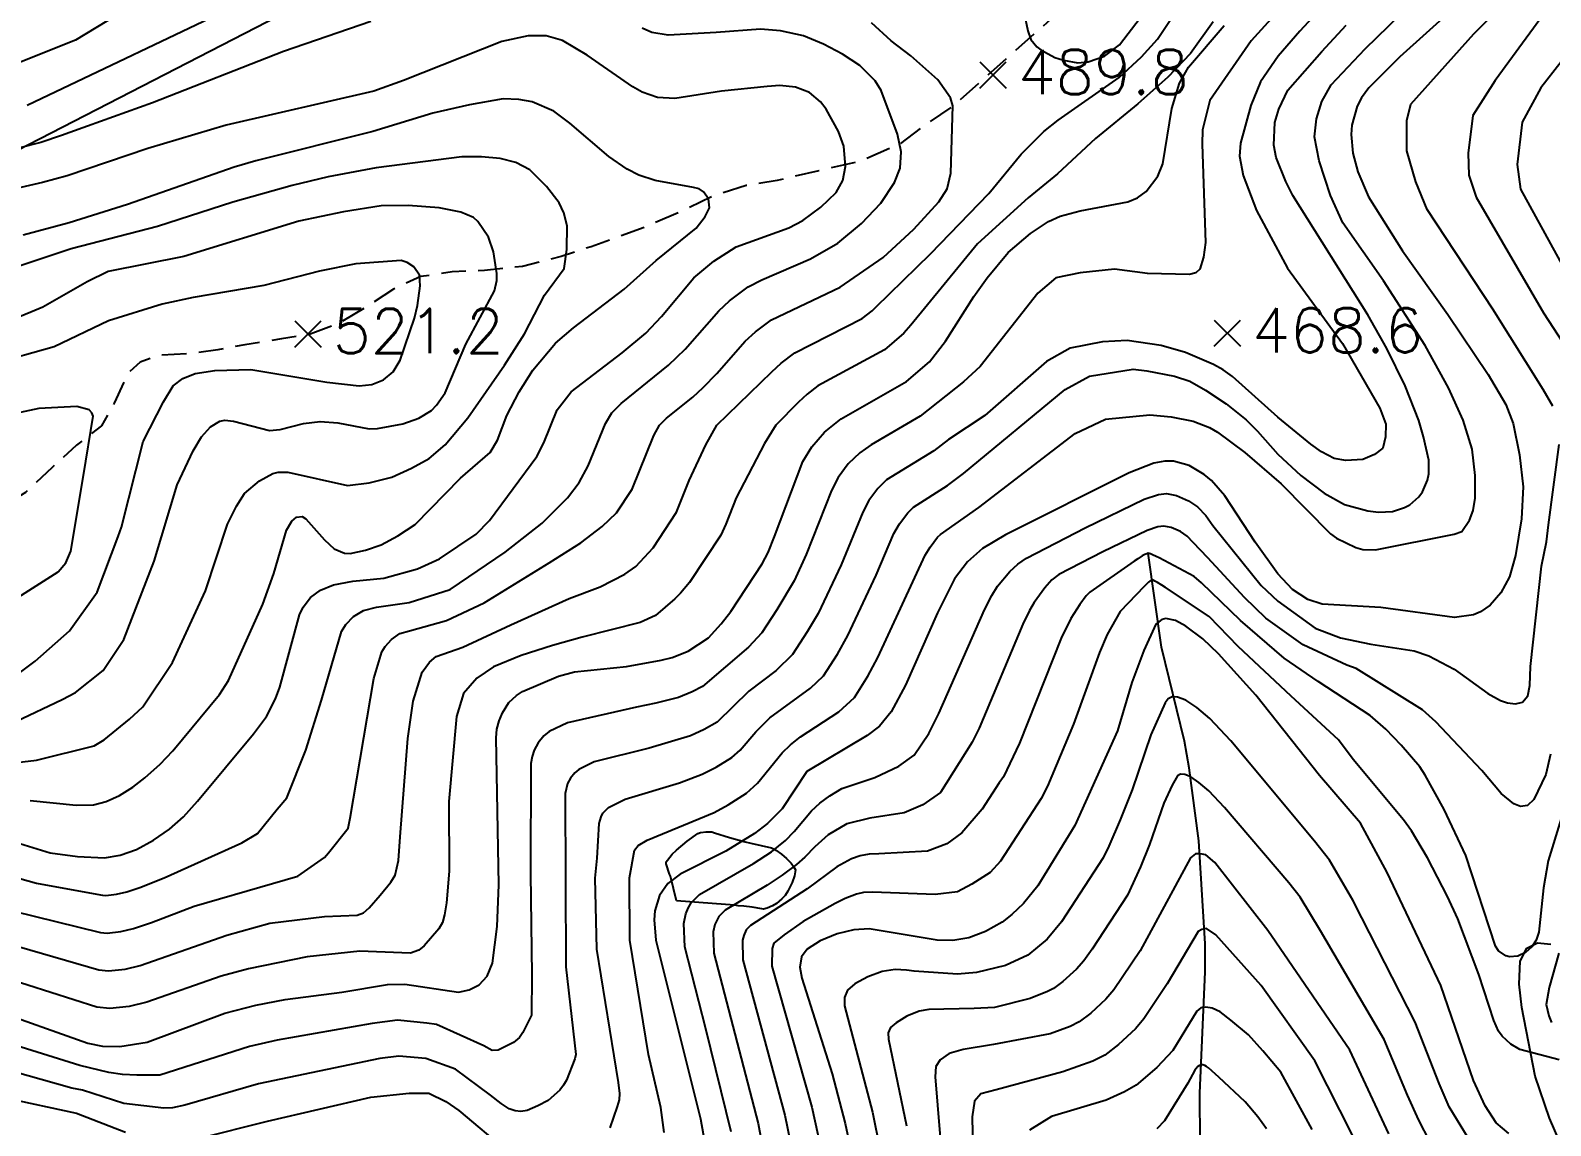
# Model space of a CAD drawing. Extents: x 197794 to 200030, y 561152 to 563931.
# Drawn here: x 199162.8 to 199471.2, y 562593.4 to 562815.6 of the extents above; entities that cross this region are included whole.
import ezdxf

# ---------------------------------------------------------------- set-up
doc = ezdxf.new("R2010")
doc.units = 0
doc.linetypes.add('5M2P5', pattern=[7.5, 5, -2.5])
for name, color, linetype in [('A0023119', 1, '5M2P5'), ('E0022112', 5, 'CONTINUOUS'), ('F0017111', 30, 'CONTINUOUS'), ('F0017114', 7, 'CONTINUOUS'), ('F0027132', 7, 'CONTINUOUS'), ('F0027217', 7, 'CONTINUOUS'), ('G0018112', 7, 'G0018112'), ('G0037213', 32, 'CONTINUOUS')]:
    doc.layers.add(name, color=color, linetype=linetype)
doc.styles.add('NGSW', font='romans.shx', dxfattribs={"bigfont": 'ngsw.shx'})
doc.linetypes.add('G0018112', pattern='A,25,0,[131,ltypeshp.shx,S=1.768,R=90,X=1.768,Y=-1.768],-6.75,[133,ltypeshp.shx,S=0.75,R=0,X=0,Y=0],-8.75,0,[131,ltypeshp.shx,S=1.768,R=270,X=-1.768,Y=1.768]', length=40.5)

# ---------------------------------------------------------------- blocks, each defined once
blk = doc.blocks.new('F0027217')
at = {"layer": 'F0027217'}
for p, q in [((-2.652, 2.652), (2.652, -2.652)), ((-2.652, -2.652), (2.652, 2.652))]:
    blk.add_line(p, q, dxfattribs=at)

msp = doc.modelspace()

# ---------------------------------------------------------------- linework, layer by layer
at = {"layer": 'A0023119', "flags": 128}
msp.add_lwpolyline([(199467.62, 562941.09), (199461.07, 562936.21), (199454.45, 562933.47), (199447.81, 562928.59), (199441.9, 562923.45), (199436.11, 562919.13), (199431.51, 562914.9), (199427.64, 562910.78), (199424.11, 562906.54), (199420.65, 562900.51), (199412.88, 562886.93), (199407.67, 562879.46), (199400.83, 562870.55), (199396.38, 562863.63), (199393.76, 562858.97), (199390.78, 562852.5), (199388.46, 562846.66), (199385.44, 562841.97), (199381.89, 562834.65), (199378.19, 562828.83), (199374.54, 562823.53), (199369.75, 562817.79), (199362.41, 562811.25), (199349.99, 562800.23), (199344.26, 562796.32), (199339.12, 562792.49), (199331.4, 562789.09), (199322.74, 562787.09), (199314.32, 562785.13), (199308.01, 562784.11), (199301.33, 562781.99), (199295.14, 562778.95), (199287.75, 562775.73), (199276.57, 562771.69), (199270.53, 562769.69), (199262.68, 562767.69), (199254.94, 562766.88), (199248.43, 562766.57), (199242.02, 562765.62), (199236.5, 562763.09), (199231.78, 562759.92), (199225.59, 562756.24), (199219.62, 562753.97), (199213.75, 562752.99), (199206.32, 562751.77), (199200.9, 562750.76), (199195.22, 562750.01), (199188.92, 562749.62), (199185.14, 562748.28), (199182.5, 562745.86), (199179.87, 562739.92), (199177.24, 562735.37), (199172.22, 562731.4), (199167.29, 562726.91), (199161.83, 562721.79), (199155.2, 562717.75), (199149.66, 562714.55), (199144.89, 562712.38), (199139.85, 562706.62), (199134.15, 562702), (199128.96, 562698.3), (199124.18, 562694.48), (199111.57, 562686.15), (199106.75, 562683.95), (199099.59, 562681.25), (199094.68, 562679.48), (199088.49, 562676.92), (199081.29, 562674.23), (199076.19, 562672.2), (199070.18, 562670.59), (199064.43, 562670.1), (199059.55, 562671.21), (199054.81, 562673.68), (199048.77, 562676.67), (199043.37, 562678.59), (199038.37, 562681.22), (199032.3, 562684.24), (199025.69, 562687.8), (199020.29, 562690.2), (199013.45, 562691.89), (199008.59, 562691.19), (199002.12, 562689.3), (198993.32, 562680.83), (198991.15, 562674.84), (198988.41, 562670.22), (198985.79, 562665.87), (198983.26, 562661.6), (198980.2, 562660.71), (198978.02, 562664.68), (198974.77, 562671.54), (198971.78, 562677.58), (198967.95, 562681.79)], dxfattribs=at)
at = {"layer": 'E0022112', "flags": 128}
msp.add_lwpolyline([(199379.83, 562465.55), (199388.94, 562495.97), (199393.91, 562514.98), (199396.66, 562526.67), (199399.74, 562545.78), (199400.71, 562557.56), (199401.09, 562568.25), (199400.11, 562589.91), (199400.07, 562599.96), (199401.16, 562624.56), (199401.13, 562630.21), (199399.85, 562651.13), (199397.9, 562665.97), (199396.92, 562671.33), (199392.27, 562690.46), (199389.55, 562709.51)], dxfattribs=at)
at = {"layer": 'F0017111'}
for points, elevation in [([(199440.24, 562836.94), (199420.36, 562815.43), (199415.95, 562810.37), (199412.34, 562805.12), (199410.41, 562800.31), (199408.28, 562792.69), (199408.09, 562790.08), (199408.82, 562786.14), (199411.56, 562779.05), (199417.82, 562767.32), (199429, 562752.05), (199436.58, 562738.91), (199437.77, 562735.71), (199437.72, 562733.11), (199437.2, 562730.83), (199435.5, 562729.51), (199433.08, 562728.54), (199429.64, 562728.3), (199427.31, 562728.73), (199424.73, 562730.09), (199422.58, 562731.64), (199415.9, 562737.1), (199406.66, 562745.33), (199404.78, 562746.72), (199402.8, 562747.81), (199397.17, 562750.19), (199392.2, 562751.66), (199385.29, 562752.63), (199380.32, 562752.39), (199373.74, 562751.1), (199368.93, 562748.36), (199356.44, 562737.46), (199349.05, 562732.54), (199346.1, 562730.26), (199336.53, 562724.35), (199334.75, 562722.64), (199332.9, 562720.16), (199331.67, 562717.83), (199327.32, 562707.12), (199322.61, 562697.24), (199320.42, 562693.53), (199317.46, 562688.96), (199314.14, 562685.72), (199308.59, 562681.49), (199302.16, 562675.23), (199299.5, 562673.73), (199296.71, 562672.45), (199288.33, 562669.92), (199277.17, 562667.15), (199274.09, 562665.61), (199273.25, 562664.93), (199272.4, 562663.88), (199271.82, 562662.78), (199271.3, 562660.74), (199271.47, 562625.57), (199273.45, 562607.81), (199273.31, 562606.89), (199271.58, 562602.6), (199270.99, 562601.56), (199270.26, 562600.55), (199267.87, 562598.48), (199265.77, 562597.36), (199263.59, 562596.43), (199262.33, 562596.21), (199261.17, 562596.32), (199259.95, 562596.76), (199258.34, 562597.84), (199256.16, 562599.5), (199249.1, 562604.79), (199243.06, 562606.96), (199237.57, 562607.47), (199233.73, 562606.99), (199209.09, 562601.83), (199194.15, 562597.49), (199191.7, 562596.93), (199189.93, 562596.92), (199181.83, 562597.86), (199173.44, 562600.52), (199171.25, 562600.95), (199156.12, 562605.18)], 465), ([(199291.4, 562591.94), (199290.73, 562597.03), (199288.19, 562607.77), (199284.42, 562630.95), (199284.36, 562643.65), (199285.35, 562649.24), (199286.11, 562650.18), (199287.96, 562651.27), (199301.53, 562656.86), (199304.4, 562658.47), (199308.09, 562660.83), (199310.33, 562662.84), (199315.3, 562668.99), (199317.01, 562670.63), (199319.07, 562672.25), (199326.83, 562677.3), (199330.01, 562680.23), (199332.74, 562684.52), (199334.73, 562688.33), (199344.32, 562709.11), (199345.38, 562710.75), (199346.86, 562712.72), (199347.45, 562713.29), (199355.21, 562718.75), (199374.77, 562733.76), (199380.95, 562736.68), (199389.94, 562737.57), (199394.23, 562737.18), (199398.73, 562736.32), (199401.98, 562735.01), (199403.62, 562734.06), (199409.15, 562729.9), (199416.53, 562723.54), (199426.53, 562713.42), (199427.77, 562712.54), (199431.68, 562710.67), (199433.14, 562710.25), (199435.69, 562710.18), (199451.66, 562713.35), (199453.18, 562713.91), (199454.77, 562716.2), (199455.46, 562718.15), (199455.89, 562720.63), (199455.91, 562725.25), (199455.26, 562730.63), (199453.44, 562736.49), (199450.46, 562743.05), (199445.77, 562751.67), (199437.31, 562764.79), (199429.03, 562776.53), (199426.57, 562782.09), (199424.23, 562789.1), (199423.32, 562794.01), (199423.7, 562797.64), (199424.79, 562801.18), (199426.66, 562804.52), (199433.6, 562811.84), (199452.78, 562830.57)], 455), ([(199489.82, 562830.39), (199469.21, 562803.93), (199465.4, 562796.97), (199464.4, 562788.35), (199465.07, 562783.38), (199476.14, 562763.24)], 435), ([(199421.95, 562826.16), (199410.46, 562813.48), (199402.09, 562801.34), (199400.57, 562795.39), (199400.53, 562792.51), (199401.23, 562772.53), (199400.79, 562769.53), (199400.03, 562767.15), (199399.27, 562766.39), (199397.97, 562766.07), (199389.44, 562766.27), (199382.76, 562767.15), (199375.8, 562766.41), (199370.82, 562765.38), (199367.21, 562762.28), (199355.52, 562747.35), (199352.11, 562744.24), (199343.32, 562737.31), (199333.41, 562731.47), (199331.07, 562729.88), (199328.69, 562727.6), (199326.66, 562724.87), (199325.34, 562722.19), (199320.23, 562709.2), (199317.74, 562703.91), (199314.25, 562698.03), (199311.18, 562693.33), (199308.52, 562690.42), (199299.2, 562682.43), (199297.06, 562681.35), (199294.3, 562680.25), (199289.68, 562679.06), (199285.82, 562678.23), (199271.76, 562675.06), (199268.08, 562673.32), (199266.96, 562672.42), (199265.83, 562671.01), (199265.06, 562669.55), (199264.6, 562668.22), (199264.35, 562666.83), (199264.29, 562644.53), (199264.55, 562623.91), (199264.47, 562615.75), (199262.73, 562612.27), (199262.07, 562611.24), (199260.87, 562610.21), (199257.73, 562608.65), (199256.52, 562608.6), (199254.84, 562609.52), (199245.21, 562613.89), (199243.25, 562614.17), (199237.3, 562614.75), (199232.19, 562614.1), (199212.87, 562610.68), (199207.27, 562609.41), (199189.13, 562603.62), (199184.47, 562603.62), (199181.53, 562603.7), (199178.79, 562604.16), (199172.87, 562605.53), (199154.41, 562611.33)], 470), ([(199160.63, 562629.6), (199176.72, 562624.96), (199178.66, 562624.76), (199182.04, 562625.1), (199185.13, 562625.87), (199202.7, 562631.99), (199211.4, 562634.4), (199222.49, 562635.76), (199229.15, 562636.06), (199230.42, 562636.51), (199231.56, 562637.57), (199233.78, 562640.09), (199235.93, 562642.74), (199236.86, 562644.14), (199237.48, 562647.16), (199237.87, 562651.94), (199239.41, 562671.91), (199240.52, 562679.48), (199242.31, 562685.38), (199243.83, 562687.38), (199245.14, 562688.51), (199250.59, 562690.45), (199260.33, 562694.99), (199272.1, 562700.29), (199278.41, 562702.67), (199283.44, 562705.25), (199285.64, 562706.8), (199289.15, 562710.6), (199293.91, 562717.85), (199296.47, 562724.26), (199299.87, 562731.47), (199302.07, 562735.47), (199313.25, 562746.33), (199315.15, 562748.07), (199317.89, 562750.16), (199331.57, 562757.12), (199333.6, 562758.64), (199334.35, 562759.42), (199345.41, 562770.26), (199357.25, 562782.51), (199363.83, 562790.43), (199368.44, 562795.09), (199371.29, 562797.33), (199383.69, 562805.99), (199388.21, 562810.22), (199391.45, 562813.82), (199396.77, 562821.8)], 485), ([(199471.65, 562739.34), (199469.69, 562742.69), (199459.45, 562758.98), (199446.17, 562779.23), (199443.84, 562784.87), (199442.02, 562791.17), (199442.02, 562797.3), (199442.85, 562800.61), (199455.62, 562814.87), (199463.74, 562822.99)], 445), ([(199472.53, 562822.66), (199459.93, 562805.42), (199455.45, 562798.29), (199454.46, 562790.67), (199454.62, 562786.19), (199456.11, 562781.72), (199469.74, 562758.26), (199478.63, 562744.64)], 440), ([(199180.61, 562818.81), (199172, 562813.6), (199154.16, 562806.5)], 485), ([(199206.5, 562821.46), (199162.17, 562800.33)], 490), ([(199231.89, 562817.35), (199214.19, 562811.26), (199187.64, 562800.91), (199169.16, 562794.24), (199164.97, 562792.86), (199143.06, 562787.25)], 495), ([(199154.74, 562638.02), (199177.1, 562632.55), (199178.39, 562632.42), (199181.18, 562632.72), (199183.79, 562633.34), (199187.41, 562634.57), (199196.08, 562637.87), (199211.94, 562642.46), (199217.12, 562644), (199222.49, 562647.78), (199223.33, 562648.73), (199227.28, 562653.72), (199227.69, 562655.73), (199232.53, 562684.07), (199234.14, 562689.51), (199234.8, 562690.56), (199236.12, 562692), (199237.77, 562693.18), (199239.74, 562693.72), (199247.23, 562695.86), (199254.92, 562699.43), (199268.06, 562707.57), (199274.52, 562711.57), (199278.8, 562714.93), (199281.76, 562717.69), (199284.93, 562722.52), (199289.33, 562733.4), (199290.46, 562735.48), (199291.87, 562736.9), (199297.2, 562741.19), (199299.33, 562743.12), (199302.09, 562745.94), (199307.86, 562752.49), (199309.91, 562754.4), (199313.18, 562756.85), (199327.08, 562763.5), (199335.85, 562769.48), (199342.05, 562775.26), (199347.12, 562780.82), (199348.77, 562783.43), (199349.55, 562786.62), (199349.95, 562800.29), (199349.5, 562801.87), (199346.91, 562805.51), (199341.46, 562810.41), (199337.47, 562813.49), (199333.46, 562817.13)], 490), ([(199156.06, 562644.75), (199164.08, 562642.57), (199166.63, 562642.1), (199177.47, 562640.14), (199178.12, 562640.07), (199180.33, 562640.34), (199182.44, 562640.82), (199185.07, 562641.68), (199189.96, 562643.65), (199205.71, 562650.7), (199208.88, 562652.62), (199212.9, 562657.54), (199214.83, 562659.85), (199218.72, 562669.54), (199221.88, 562679.68), (199225.98, 562693.64), (199226.86, 562695.04), (199228.4, 562696.62), (199230.39, 562697.85), (199233.02, 562698.57), (199239.65, 562699.51), (199247.99, 562702.14), (199259.12, 562709.7), (199266.64, 562715.57), (199271.8, 562720.73), (199274.13, 562723.82), (199275.95, 562727.19), (199279.52, 562735.81), (199280.78, 562737.95), (199282.66, 562739.84), (199292.3, 562747.64), (199295.67, 562750.89), (199302.48, 562758.65), (199304.68, 562760.73), (199308.47, 562763.53), (199311.22, 562764.97), (199321.06, 562769.23), (199326.63, 562772.37), (199331.41, 562776.37), (199335.38, 562780.52), (199338.13, 562784.7), (199339.28, 562787.61), (199339.47, 562790.93), (199338.71, 562794.55), (199335.4, 562803.39), (199334.21, 562805.31), (199331.06, 562808.43), (199327.56, 562810.74), (199323.72, 562812.76), (199319.63, 562814.46), (199314.98, 562815.49), (199310.93, 562815.82), (199301.98, 562815.15), (199292.19, 562814.64), (199288.92, 562815.15), (199286.92, 562816.02)], 495), ([(199402.73, 562817.29), (199398.16, 562810.88), (199393.55, 562806.07), (199387.45, 562800.7), (199378.89, 562793.67), (199371.21, 562786.48), (199365.22, 562781.6), (199354.96, 562772.26), (199341.43, 562755.77), (199339.99, 562754.11), (199336.06, 562750.74), (199322.59, 562743.48), (199320.38, 562741.74), (199318.64, 562740.17), (199314.07, 562735.47), (199311.75, 562731.73), (199306, 562720.76), (199303.91, 562715.4), (199302.9, 562713.18), (199296.55, 562703.52), (199294.73, 562701.38), (199293.53, 562700.26), (199289.64, 562696.86), (199286.54, 562695.45), (199274.8, 562692.48), (199268.75, 562690.78), (199262.39, 562688.71), (199256.76, 562686.44), (199253.4, 562684.17), (199250.7, 562681.03), (199249.29, 562676.37), (199247.69, 562659.13), (199247.78, 562644.97), (199247.26, 562638.58), (199246.86, 562636.09), (199246.44, 562634.56), (199245.68, 562633.27), (199242.69, 562629.8), (199241.65, 562628.96), (199239.96, 562628.36), (199238.21, 562628.39), (199229.67, 562628.76), (199218.98, 562627.59), (199207.12, 562625.19), (199201.57, 562623.65), (199186.48, 562618.4), (199182.9, 562617.49), (199178.93, 562617.11), (199176.34, 562617.38), (199157.63, 562623.35)], 480), ([(199280.44, 562592.93), (199281.95, 562597.23), (199282.32, 562598.61), (199282.42, 562599.88), (199282.13, 562602.13), (199277.75, 562629.16), (199277.4, 562643.59), (199277.8, 562647.61), (199278.24, 562654.65), (199278.59, 562656.01), (199278.97, 562656.74), (199280.1, 562657.89), (199283.5, 562659.62), (199294.49, 562662.89), (199299.12, 562664.66), (199301.95, 562666.1), (199305.12, 562668.03), (199306.81, 562669.54), (199310.02, 562673.26), (199312.8, 562676.06), (199321.11, 562682.09), (199323.73, 562684.6), (199326.58, 562689.02), (199328.67, 562692.78), (199334.41, 562705.03), (199337.99, 562713.47), (199339.14, 562715.46), (199340.8, 562717.68), (199341.99, 562718.82), (199348.88, 562723.21), (199352.13, 562725.65), (199372.71, 562742.69), (199377.69, 562745.44), (199386.53, 562746.81), (199389.3, 562746.52), (199394.89, 562745.43), (199398.03, 562744.37), (199401.2, 562742.59), (199405.39, 562739.83), (199409.45, 562736.58), (199411.77, 562734.29), (199415.84, 562729.6), (199420.51, 562725.25), (199425.28, 562721.66), (199429.4, 562719.36), (199434.15, 562718.06), (199436.28, 562717.82), (199439.14, 562717.99), (199441.56, 562718.74), (199442.64, 562719.33), (199444.5, 562720.94), (199445.24, 562721.94), (199446.23, 562724.31), (199446.48, 562725.63), (199446.51, 562728.4), (199445.45, 562733.11), (199444.44, 562736.4), (199441.67, 562743.44), (199437.99, 562751.02), (199434.15, 562757.84), (199418.92, 562782.06), (199417.49, 562784.91), (199415.53, 562789.79), (199415.04, 562792.28), (199415.27, 562796.9), (199416.05, 562799.57), (199417.92, 562803.43), (199424.78, 562811.26), (199429.72, 562816.61)], 460), ([(199162.81, 562659.33), (199172.16, 562658.38), (199175.64, 562658.46), (199178.25, 562659.13), (199180.93, 562660.35), (199183.61, 562662.01), (199186.06, 562663.92), (199189.14, 562666.7), (199191.73, 562669.4), (199201.23, 562680.83), (199203, 562683.67), (199210, 562699.14), (199212.25, 562705.4), (199214.81, 562714.14), (199215.87, 562715.97), (199216.85, 562716.84), (199217.97, 562716.93), (199218.74, 562716.46), (199222.5, 562712.21), (199224.48, 562710.41), (199226.57, 562709.5), (199227.68, 562709.41), (199230.83, 562710.08), (199233.97, 562711.18), (199237.41, 562713.01), (199240.86, 562715.32), (199250.08, 562724.74), (199256.1, 562729.93), (199257.58, 562732.45), (199259.49, 562737.43), (199261.98, 562742.27), (199264.78, 562746.61), (199269.38, 562752.12), (199273.03, 562755.24), (199283.27, 562763.04), (199289.79, 562768.91), (199297.89, 562775.43), (199299.71, 562777.79), (199300.58, 562779.55), (199300.41, 562781.4), (199299.41, 562782.82), (199298.49, 562783.43), (199297.34, 562783.73), (199289.58, 562785.15), (199286.25, 562786.23), (199283.9, 562787.43), (199280.2, 562789.97), (199272.28, 562796.78), (199269.03, 562799.19), (199264.65, 562801.06), (199261.9, 562801.58), (199258.75, 562801.67), (199251.9, 562800.48), (199244.47, 562798.78), (199232.28, 562795.03), (199208.59, 562789.12), (199204.16, 562787.82), (199182.53, 562780.23), (199170.7, 562776.56), (199161.39, 562774.02)], 505), ([(199155.52, 562666.47), (199164.12, 562667.49), (199175.78, 562670.39), (199177.79, 562671.63), (199182.95, 562675.8), (199185.66, 562678.31), (199191.68, 562687.34), (199198.37, 562701.86), (199202.86, 562715.41), (199204.67, 562719.04), (199206.26, 562721.62), (199209.34, 562724.2), (199212.05, 562725.68), (199213.08, 562725.92), (199215.06, 562725.91), (199227.2, 562723.26), (199231.57, 562723.75), (199236.18, 562724.95), (199240.17, 562726.75), (199243.75, 562728.72), (199246.95, 562731.49), (199251.59, 562736.95), (199259.02, 562747.65), (199263.07, 562754.01), (199267.12, 562761.82), (199271.13, 562767.23), (199271.65, 562771.09), (199271.71, 562775.95), (199271.07, 562778.58), (199270.08, 562780.57), (199267.54, 562783.93), (199264.13, 562787.27), (199261.34, 562788.76), (199258.12, 562789.6), (199254.34, 562789.94), (199250.33, 562789.9), (199233, 562787.66), (199223.25, 562785.88), (199215.97, 562784.13), (199203.93, 562780.73), (199188.62, 562775.79), (199171.14, 562771.26), (199148.08, 562763.59)], 510), ([(199159.9, 562675.35), (199169.28, 562679.81), (199171.97, 562681.24), (199177.61, 562685.68), (199181.78, 562692), (199187.98, 562707.87), (199192.6, 562723.34), (199195.85, 562730.26), (199197.58, 562733.14), (199199.35, 562735.11), (199201.25, 562736.29), (199202.3, 562736.52), (199204.06, 562736.29), (199211.33, 562734.37), (199213.54, 562734.59), (199218.22, 562735.82), (199221.65, 562736.25), (199225.18, 562735.92), (199231.55, 562734.72), (199233.28, 562734.81), (199238.41, 562735.72), (199241.66, 562736.87), (199244.19, 562738.46), (199245.25, 562739.5), (199246.97, 562742.02), (199251.14, 562751.94), (199256.97, 562762.76), (199257.43, 562764.83), (199257.43, 562766.26), (199256.81, 562770.65), (199255.77, 562773.61), (199253.6, 562776.8), (199252.74, 562777.63), (199250.16, 562778.66), (199245.73, 562779.58), (199239.48, 562780.07), (199233.99, 562780), (199226.36, 562778.77), (199217.28, 562776.88), (199194, 562769.72), (199178.65, 562766.63), (199174.34, 562764.58), (199165.37, 562759.45), (199159.37, 562756.94)], 515), ([(199157.42, 562682.78), (199163.83, 562687.59), (199170.77, 562693.73), (199176.38, 562701.61), (199180.66, 562712.86), (199181.35, 562714.77), (199185.73, 562732.14), (199189.87, 562740.18), (199191.8, 562743.43), (199193.78, 562744.91), (199196.29, 562745.94), (199200.26, 562746.6), (199207.59, 562746.79), (199223, 562744.21), (199229.53, 562743.46), (199232.08, 562743.75), (199234.45, 562744.67), (199236.4, 562746.3), (199237.84, 562748.66), (199240.75, 562757.18), (199241.4, 562759.74), (199241.91, 562763.74), (199241.77, 562765.89), (199240.62, 562767.62), (199239.29, 562768.46), (199238.06, 562768.86), (199228.89, 562768.23), (199221.47, 562766.72), (199210.18, 562763.83), (199195.84, 562761.37), (199189.56, 562760.02), (199178.72, 562756.64), (199167.66, 562751.37), (199155.11, 562747.82)], 520), ([(199304.99, 562592.06), (199299.88, 562612.98), (199295.61, 562629.64), (199295.39, 562634.34), (199295.82, 562636.3), (199296.27, 562637.49), (199296.87, 562638.53), (199298.57, 562640.26), (199309.55, 562646.51), (199313.18, 562648.91), (199316.03, 562651.23), (199317.78, 562653.01), (199321.25, 562657.23), (199322.95, 562658.76), (199325.01, 562660.26), (199327.43, 562661.74), (199334.1, 562663.99), (199338.97, 562666.26), (199342.11, 562668.54), (199345.06, 562672.93), (199347.08, 562677), (199356.36, 562697.99), (199357.85, 562700.89), (199359.03, 562702.78), (199361.54, 562705.78), (199363.11, 562707.27), (199364.87, 562708.51), (199376.76, 562714.65), (199388.79, 562720.45), (199391.69, 562721.41), (199393.3, 562721.58), (199395.29, 562721.22), (199397.78, 562720.13), (199399.57, 562718.9), (199401.24, 562717.18), (199402.67, 562715.15), (199412.46, 562702.91), (199415.85, 562699.74), (199423.45, 562694.31), (199428.59, 562692.32), (199434.73, 562691.05), (199443.51, 562689.7), (199446.47, 562688.69), (199451.66, 562686), (199458.5, 562681), (199461.01, 562679.6), (199462.48, 562679.13), (199464.06, 562678.94), (199465.49, 562679.28), (199466.57, 562680.58), (199467.02, 562682.64), (199467.12, 562686.49), (199469.35, 562706.88), (199470.35, 562711.83), (199470.76, 562715.28), (199472.95, 562731.52)], 445), ([(199471.21, 562668.69), (199470.26, 562664.62), (199467.8, 562659.5), (199466.51, 562658.29), (199465.09, 562658.12), (199463.71, 562658.66), (199461.19, 562660.71), (199457.28, 562665.4), (199447.95, 562675.28), (199445.22, 562677.72), (199431.76, 562686.08), (199429.86, 562686.81), (199421.03, 562690.89), (199413.46, 562696.31), (199409.09, 562700.53), (199401.68, 562708.57), (199398.72, 562711.66), (199397.47, 562712.96), (199396.13, 562713.88), (199394.26, 562714.69), (199392.76, 562714.97), (199391.56, 562714.84), (199389.39, 562714.12), (199380.36, 562709.77), (199371.44, 562705.16), (199370.05, 562704.06), (199368.64, 562702.44), (199366.45, 562699.52), (199365.48, 562697.9), (199364.14, 562695.12), (199355.26, 562673.98), (199353.9, 562671.13), (199347.42, 562660.96), (199343.85, 562658.46), (199340.05, 562656.84), (199333.12, 562655.76), (199328.43, 562654.61), (199324.67, 562652.33), (199321.97, 562649.93), (199319.95, 562647.8), (199318.21, 562646.31), (199315.31, 562644.19), (199312.26, 562642.17), (199303.74, 562637.1), (199302.46, 562635.8), (199301.68, 562634.13), (199301.36, 562632.66), (199301.49, 562628.33), (199310.44, 562593.75), (199311.79, 562586.39)], 440), ([(199476.24, 562665.15), (199470.73, 562647.11), (199469.78, 562641.6), (199468.78, 562632.62), (199468.25, 562630.98), (199467.4, 562629.62), (199466.14, 562628.47), (199464.58, 562627.75), (199462.89, 562627.61), (199462.09, 562627.79), (199460.66, 562628.84), (199460.04, 562629.76), (199453.99, 562648.14), (199449.59, 562657.46), (199445.77, 562664.45), (199444.67, 562666.17), (199440.89, 562670.56), (199437.8, 562673.77), (199434.62, 562676.58), (199424.02, 562683.47), (199417.17, 562688.18), (199408.29, 562695.84), (199400.36, 562703.51), (199398.9, 562704.77), (199391.79, 562708.56), (199391.18, 562708.85), (199390.46, 562709.19), (199390.04, 562709.36), (199389.75, 562709.45), (199389.55, 562709.51), (199389.29, 562709.39), (199388.92, 562709.23), (199388.38, 562708.93), (199387.47, 562708.35), (199386.7, 562707.86), (199377.75, 562701.57), (199376.98, 562700.86), (199375.74, 562699.1), (199373.87, 562696.26), (199371.91, 562692.24), (199363.44, 562670.97), (199360.26, 562664.13), (199359.32, 562662.89), (199355.87, 562657.55), (199351.75, 562652.73), (199348.72, 562650.56), (199344.82, 562649.04), (199334.93, 562648.5), (199333, 562648.43), (199331.17, 562648.09), (199329.43, 562647.47), (199326.39, 562645.89), (199320.39, 562641.39), (199308.91, 562633.94), (199308.06, 562633.08), (199307.54, 562631.96), (199307.32, 562630.98), (199307.37, 562627.02), (199315.88, 562595.44), (199317.5, 562587.58)], 435), ([(199472.95, 562606.69), (199464.94, 562608.79), (199463.11, 562609.85), (199461.39, 562611.47), (199460.62, 562612.53), (199459.68, 562614.66), (199456.61, 562624.03), (199452.36, 562635.28), (199450.32, 562639.85), (199446.23, 562647.72), (199442.98, 562653.17), (199441.33, 562655.4), (199431.17, 562667.61), (199428.18, 562671.6), (199418.6, 562680.47), (199407.85, 562690.55), (199401.93, 562696.64), (199393.12, 562702.57), (199392.37, 562703.03), (199391.47, 562703.58), (199390.94, 562703.85), (199390.58, 562704), (199390.32, 562704.11), (199390.17, 562704.01), (199389.96, 562703.86), (199389.66, 562703.6), (199389.16, 562703.13), (199388.74, 562702.72), (199383.92, 562697.65), (199381.28, 562693), (199379.69, 562689.36), (199374.42, 562674.81), (199369.12, 562662.21), (199367.87, 562659.73), (199359.61, 562647.03), (199357.49, 562644.7), (199353.81, 562642.33), (199350.89, 562640.81), (199346.34, 562640.27), (199333.67, 562640.71), (199331.86, 562640.63), (199330.43, 562640.34), (199328.12, 562639.46), (199326.11, 562638.43), (199319.58, 562634.74), (199315.72, 562632.06), (199313.66, 562630.35), (199313.29, 562629.3), (199313.24, 562625.72), (199321.33, 562597.13), (199323.21, 562588.77)], 430), ([(199456.05, 562588.28), (199450.62, 562597.17), (199448.59, 562601.88), (199443.75, 562614.37), (199432.94, 562635.48), (199431.09, 562639.12), (199426.32, 562647.18), (199423.29, 562651.08), (199406.34, 562671.4), (199402.06, 562675.95), (199399.42, 562678.19), (199397.19, 562679.69), (199395.55, 562680.3), (199394.45, 562680.38), (199393.65, 562679.94), (199393.05, 562679.13), (199390.12, 562672.65), (199386.32, 562661.49), (199383.9, 562655.39), (199381.61, 562650.06), (199380.43, 562647.71), (199371.99, 562634.67), (199369.06, 562631.2), (199365.17, 562627.91), (199360.63, 562625.87), (199354.75, 562624.44), (199350.88, 562624.06), (199342.08, 562624.66), (199340.56, 562624.88), (199338.25, 562625.05), (199335.64, 562624.63), (199332.7, 562623.55), (199330.07, 562622.13), (199328.56, 562620.83), (199327.97, 562619.37), (199328, 562617.64), (199333.66, 562596.05), (199335.24, 562588.37)], 420), ([(199446.72, 562590.14), (199444.5, 562594.43), (199442.16, 562599.52), (199437.46, 562610.81), (199424.55, 562632.89), (199420.38, 562639.68), (199418.1, 562642.6), (199405.07, 562657.9), (199401.86, 562661.31), (199399.88, 562662.99), (199398.2, 562664.12), (199396.98, 562664.57), (199396.15, 562664.63), (199395.55, 562664.31), (199394.46, 562662.41), (199392.78, 562658.81), (199389.81, 562650.42), (199387.99, 562645.85), (199385.39, 562640.09), (199378.24, 562629.15), (199376.51, 562626.8), (199375.03, 562625.12), (199372.26, 562622.6), (199370.37, 562621.16), (199369.16, 562620.55), (199365.62, 562619.12), (199358.43, 562617.34), (199354.3, 562617.09), (199345.06, 562616.9), (199343.11, 562616.58), (199340.65, 562615.54), (199338.43, 562614.24), (199337.3, 562613.26), (199336.86, 562612.17), (199336.88, 562610.87), (199340.55, 562593.28)], 415), ([(199438.39, 562591.69), (199430.49, 562608.63), (199413.87, 562632.91), (199403.1, 562646.75), (199401.3, 562648.28), (199400.11, 562648.48), (199399.18, 562648.48), (199398.18, 562647.68), (199387.92, 562628.85), (199382.6, 562620.93), (199381.01, 562619.04), (199377.92, 562616.19), (199375.56, 562614.41), (199373.75, 562613.49), (199369.67, 562611.97), (199358.23, 562609.84), (199352.03, 562608.8), (199349.19, 562607.97), (199347.39, 562606.67), (199346.48, 562605.32), (199346.35, 562603.25), (199347.88, 562585.2)], 410), ([(199436.07, 562581.39), (199423.39, 562606.49), (199412.5, 562621.76), (199403.32, 562632.09), (199401.38, 562633.38), (199400.43, 562633.17), (199399.7, 562632.71), (199393.45, 562622.1), (199388.68, 562615.05), (199386.98, 562612.96), (199383.58, 562609.78), (199380.76, 562607.66), (199378.33, 562606.43), (199372.27, 562604.29), (199358.74, 562600.6), (199355.61, 562599.81), (199354.36, 562598.28), (199353.89, 562595.12), (199354.28, 562574.94)], 405), ([(199472.84, 562628.35), (199470.88, 562621.39), (199470.27, 562617.91), (199470.81, 562615.62), (199471.41, 562614.28)], 430), ([(199413.56, 562592.68), (199411.82, 562595.14), (199409.23, 562598.19), (199403.91, 562603.16), (199401.81, 562605.08), (199401.43, 562605.35), (199401.04, 562605.58), (199400.64, 562605.67), (199400.32, 562605.68), (199400, 562605.56), (199399.64, 562605.34), (199399.33, 562604.97), (199399.02, 562604.59), (199397.62, 562601.95), (199392.86, 562594.31), (199391.36, 562592.73)], 395), ([(199196.97, 562590.72), (199210.92, 562594.26), (199231.93, 562599.1), (199239.71, 562599.97), (199243.67, 562599.97), (199247.13, 562598.24), (199249.72, 562596.39), (199259.53, 562588.16)], 460), ([(199157.83, 562599.02), (199172.18, 562595.88), (199182.13, 562592.02)], 460)]:
    msp.add_lwpolyline(points, dxfattribs=dict(at, elevation=elevation))
at = {"layer": 'F0017111', "elevation": 490, "flags": 128}
msp.add_lwpolyline([(199364.4, 562819.02), (199365.16, 562815.5), (199365.8, 562813.7), (199366.97, 562812.22), (199367.79, 562811.6), (199370.66, 562810.08), (199372.43, 562809.52), (199375.3, 562809), (199377.4, 562809.17), (199380.72, 562810.36), (199383.76, 562812.67), (199392.14, 562823.65)], dxfattribs=at)
at = {"layer": 'F0017114'}
for points, elevation in [([(199451.96, 562820.4), (199440.61, 562810.21), (199434.36, 562803.92), (199432.87, 562801.92), (199431.96, 562800.17), (199430.89, 562796.36), (199430.74, 562794.46), (199431.1, 562790.67), (199432.12, 562786.9), (199434.28, 562781.83), (199441.16, 562770.85), (199450.37, 562757.96), (199458.55, 562745.75), (199462.09, 562739.65), (199463.61, 562735.79), (199464.87, 562729.43), (199465.64, 562722.99), (199465.29, 562716.49), (199464.09, 562709.05), (199462.85, 562704.69), (199461.13, 562701.48), (199458.93, 562698.98), (199456.98, 562697.62), (199455.55, 562697.01), (199451.72, 562696.44), (199436.79, 562698.47), (199424.84, 562699.15), (199421.96, 562700.13), (199418.84, 562702.14), (199415.84, 562705.28), (199411.27, 562711.72), (199405.1, 562721.16), (199402.41, 562724.22), (199400.95, 562725.47), (199397.92, 562727.3), (199394.72, 562728.19), (199392.94, 562728.2), (199390.69, 562727.75), (199385.71, 562725.82), (199360.61, 562713.25), (199355.98, 562710.46), (199352.91, 562707.77), (199350.32, 562704.32), (199346.86, 562697.42), (199340.34, 562682.7), (199337.45, 562677.33), (199335.11, 562674.38), (199332.55, 562672.52), (199320.31, 562665.23), (199315.36, 562657.65), (199312.35, 562654.65), (199309.75, 562652.62), (199303.94, 562649.07), (199294.67, 562644.38), (199292.12, 562642.47), (199290.42, 562640.04), (199289.51, 562636.9), (199289.34, 562635.14), (199289.74, 562630.95), (199298.76, 562594.7), (199300.32, 562586.03)], 450), ([(199154.63, 562617.1), (199174.5, 562610.1), (199177.44, 562609.48), (199180.96, 562609.43), (199186.55, 562610.3), (199202.32, 562616.14), (199208.55, 562617.82), (199214.54, 562618.95), (199226.01, 562620.45), (199235.3, 562621.99), (199238.79, 562622.07), (199249.65, 562620.44), (199251.87, 562620.88), (199253.88, 562621.94), (199255.49, 562623.69), (199256.55, 562626.29), (199257.54, 562633.74), (199257.86, 562642.24), (199257.35, 562672.04), (199257.48, 562673.81), (199257.96, 562675.5), (199258.63, 562677.12), (199259.9, 562679.17), (199261.45, 562680.64), (199262.69, 562681.43), (199270, 562684.52), (199273.21, 562685.4), (199283.76, 562686.54), (199290.79, 562687.76), (199292.99, 562688.33), (199296.24, 562689.63), (199300.36, 562692.35), (199302.98, 562695.16), (199304.91, 562697.7), (199311.28, 562707.37), (199312.49, 562709.65), (199313.8, 562712.91), (199319.5, 562728.07), (199321.35, 562731.09), (199323.92, 562734.03), (199327.3, 562736.79), (199340.54, 562744.35), (199345.25, 562748.32), (199348.44, 562752.51), (199354.19, 562761.57), (199356.93, 562765.4), (199361.17, 562770.48), (199365.73, 562774.35), (199369.33, 562776.79), (199371.75, 562777.9), (199375.76, 562778.99), (199385.46, 562780.76), (199387.42, 562781.58), (199389.18, 562782.92), (199391.55, 562785.98), (199392.56, 562788.48), (199394.36, 562799.74), (199395.95, 562804.89), (199397.76, 562808.12), (199404.97, 562816.58)], 475), ([(199158.98, 562651.14), (199166.86, 562648.69), (199172.4, 562647.99), (199177.85, 562647.72), (199181.09, 562648.2), (199184.37, 562649.39), (199187.81, 562651.25), (199191.07, 562653.53), (199193.93, 562656.03), (199196.74, 562659.16), (199208.12, 562672.87), (199210.72, 562676.36), (199212.56, 562679.97), (199213.41, 562682.33), (199217.46, 562696.97), (199218.18, 562698.56), (199219.65, 562700.49), (199221.72, 562701.99), (199224.32, 562703.05), (199228.27, 562703.8), (199234.52, 562704.44), (199241.35, 562706.3), (199245.81, 562708.35), (199253.25, 562713.38), (199255.99, 562716.15), (199265.6, 562729.11), (199266.97, 562731.86), (199269.69, 562738.6), (199272.51, 562742.25), (199282.88, 562750.17), (199287.65, 562754.13), (199290.86, 562757.55), (199297.39, 562765.36), (199301.5, 562768.77), (199306.02, 562771.66), (199316.66, 562775.53), (199319.55, 562777.02), (199323.16, 562779.72), (199326.31, 562782.7), (199327.62, 562785.15), (199328.17, 562787.96), (199327.86, 562792.11), (199326.79, 562795.09), (199324.23, 562799.61), (199323.12, 562801.11), (199320.85, 562802.95), (199318.05, 562804.04), (199314.85, 562804.38), (199312.26, 562804.22), (199303, 562803.22), (199293.57, 562801.74), (199290.02, 562801.97), (199286.91, 562803.01), (199285.01, 562804.14), (199275.8, 562810.57), (199270.77, 562813.52), (199267.44, 562814.45), (199263.81, 562814.48), (199258.48, 562813.32), (199238.55, 562805.41), (199232.49, 562803.26), (199202.59, 562796.36), (199186.66, 562791.58), (199170.28, 562786.09), (199165.27, 562784.71), (199153.18, 562781.95)], 500), ([(199160.32, 562700.48), (199168.45, 562705.71), (199170.04, 562707.57), (199171.03, 562709.91), (199173.61, 562725.23), (199175.57, 562737.3), (199175.32, 562738.01), (199174.74, 562738.57), (199172.29, 562739.23), (199164.58, 562738.87), (199159.8, 562737.82)], 525), ([(199462.75, 562591.78), (199460.19, 562593.92), (199457.92, 562597.35), (199455.54, 562602.48), (199448.95, 562621.76), (199438.02, 562644.7), (199432.63, 562654.73), (199424.31, 562664.37), (199411.39, 562680.71), (199403.84, 562689.09), (199400.68, 562692.09), (199397.24, 562694.7), (199395.1, 562695.84), (199393.15, 562696.22), (199392.34, 562696.05), (199391.16, 562695.12), (199388.7, 562689.74), (199386.23, 562683.23), (199383.36, 562673.46), (199374.68, 562654.25), (199367.2, 562641.99), (199364.28, 562638.39), (199361.89, 562636.16), (199359.98, 562634.66), (199356.56, 562632.71), (199353.18, 562631.46), (199349.96, 562630.91), (199346.77, 562630.96), (199333, 562633.3), (199329.87, 562633.11), (199326.48, 562632.24), (199323.02, 562630.87), (199320.39, 562629.16), (199319.26, 562627.63), (199318.93, 562625.52), (199319.31, 562623.29), (199325.45, 562603.89), (199328.1, 562593.76), (199329.75, 562586.17)], 425), ([(199422.87, 562592.57), (199416.45, 562604.18), (199412.81, 562608.53), (199409.95, 562611.8), (199406.36, 562614.78), (199404.15, 562616.45), (199402.56, 562617.18), (199401.25, 562617.39), (199400.27, 562617.23), (199399.45, 562616.57), (199394.56, 562608.6), (199391.35, 562605.15), (199387.12, 562601.59), (199384.78, 562600.22), (199381.07, 562598.52), (199369.97, 562595.18), (199365.51, 562592.45)], 400)]:
    msp.add_lwpolyline(points, dxfattribs=dict(at, elevation=elevation))
at = {"layer": 'G0018112', "flags": 128}
msp.add_lwpolyline([(199461.279, 563927.213), (199463.01, 563922.42), (199464.43, 563905.64), (199454.08, 563861.61), (199430.85, 563841.6), (199485.36, 563642.43), (199445.32, 563409.35), (199493.78, 563361.18), (199496.09, 563333.88), (199484.46, 563310.64), (199466.01, 563266.82), (199450.99, 563230.43), (199426.39, 563137.81), (199445.34, 563105.11), (199458.28, 563076.95), (199475.02, 563048.24), (199470.13, 563031.72), (199383.07, 562930.73), (199354.02, 562882.53), (199306.51, 562848.78), (199213.2, 562818.44), (199111.7, 562766.26), (199065.16, 562764.1), (199014.13, 562773.2), (198992.56, 562764.5), (198956.49, 562754.2), (198923.91, 562676), (198920.88, 562621.5), (198919.24, 562599.48), (198917.53, 562564.34), (198887.37, 562474.37), (198877.65, 562401.09), (198863.4, 562351.39), (198863.66, 562331.17), (198796.84, 562206.57), (198757.46, 562148.89), (198631.8, 562076.1), (198607.39, 562014.49), (198569.43, 561980.18), (198561.77, 561972.71), (198532.71, 561963.81), (198495.67, 561930.76), (198478.35, 561875.54), (198426.07, 561875.47), (198339.46, 561878.77), (198196.2, 561833.1), (198204.78, 561786.29), (198220.44, 561695.73), (198251.07, 561612.46), (198260.25, 561589.13), (198291.6, 561528.15), (198317.99, 561475.15), (198325.63, 561460.53), (198376.66, 561412.62), (198399.7, 561341.07), (198432.58, 561297.12), (198453.03, 561212.77), (198524.09, 561156.54), (198529, 561152.59)], dxfattribs=at)
at = {"layer": 'G0037213', "flags": 128}
msp.add_lwpolyline([(199293.932, 562638.96), (199292.708, 562643.947), (199292.496, 562644.366), (199291.775, 562646.45), (199291.798, 562646.857), (199292.058, 562647.241), (199293.026, 562648.416), (199293.922, 562649.231), (199296.088, 562651.044), (199298.224, 562652.638), (199298.779, 562652.809), (199299.906, 562652.969), (199301.052, 562652.946), (199301.636, 562652.787), (199304.682, 562651.814), (199307.817, 562650.918), (199309.009, 562650.682), (199313.201, 562649.716), (199314.039, 562649.268), (199315.179, 562648.459), (199316.224, 562647.557), (199317.163, 562646.583), (199317.659, 562645.91), (199318.025, 562645.232), (199317.995, 562644.842), (199317.825, 562644.01), (199317.347, 562642.675), (199316.498, 562640.91), (199315.967, 562640.072), (199315.294, 562639.363), (199314.179, 562638.43), (199313.4, 562637.934), (199312.261, 562637.444), (199311.541, 562637.29), (199311.204, 562637.331), (199309.274, 562637.702), (199307.592, 562637.896), (199306.387, 562637.931), (199305.762, 562638.055), (199305.697, 562638.108)], close=True, dxfattribs=at)
msp.add_lwpolyline([(199474.6, 562586.44), (199470.97, 562594.87), (199468.05, 562603.39), (199465.35, 562617.35), (199464.8, 562622.08), (199465.05, 562626.75), (199466.37, 562629.39), (199468.54, 562630.47), (199471.24, 562630.14)], dxfattribs=at)

# ---------------------------------------------------------------- block references
at = {"layer": 'F0027217'}
for p in [(199358.1, 562806.53, 489.84), (199219.17, 562753.98, 521.22), (199405.62, 562754.13, 468.62)]:
    msp.add_blockref('F0027217', p, dxfattribs=at)

# ---------------------------------------------------------------- texts
at = {"layer": 'F0027132', "style": 'NGSW'}
for s, p in [('489.8', (199363.1, 562802.63)), ('521.2', (199224.17, 562750.08)), ('468.6', (199410.62, 562750.23))]:
    msp.add_text(s, height=9, dxfattribs=at).set_placement(p)

doc.saveas('drawing.dxf')
